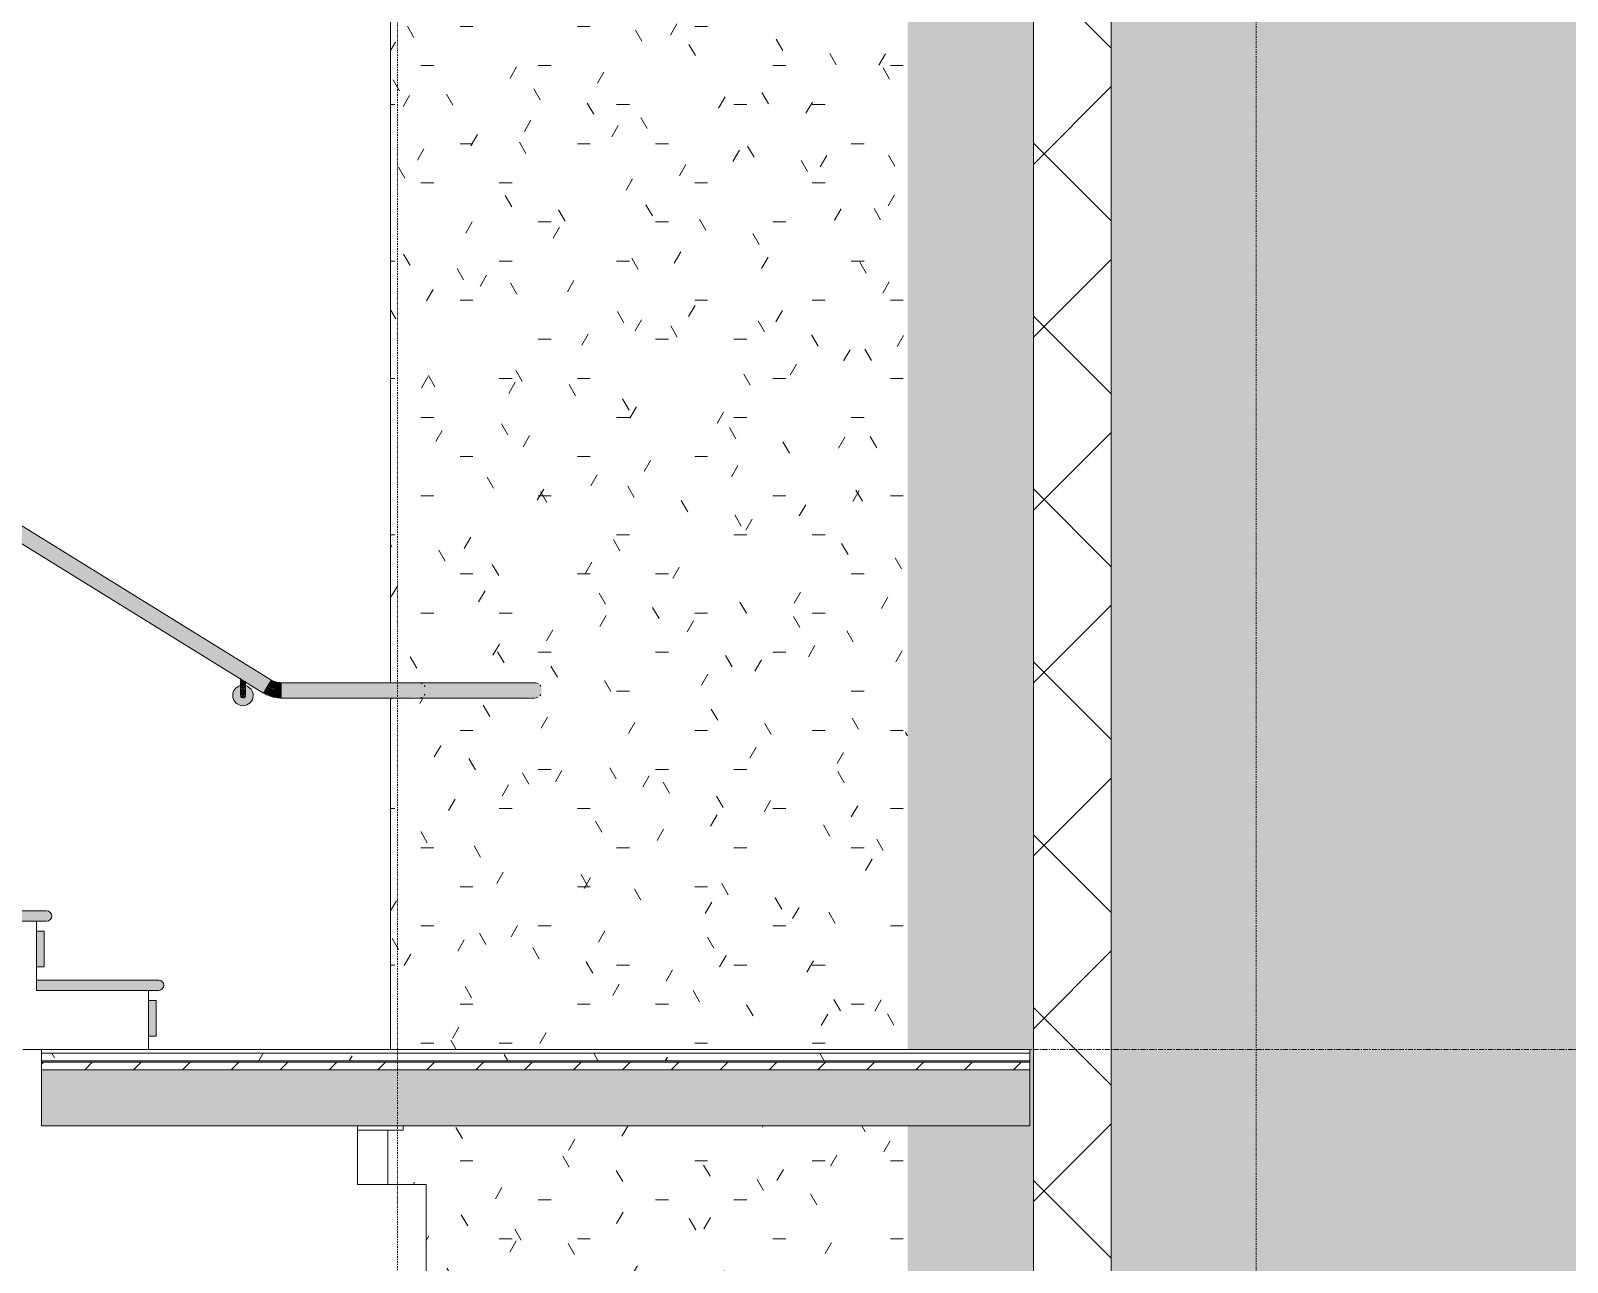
# Model space of a CAD drawing. Header units: inches. Extents: x 9661 to 15313, y -314 to 660.
# Drawn here: x 13434.5 to 13585.3, y -20.9 to 100 of the extents above; entities that cross this region are included whole.
import ezdxf

# ---------------------------------------------------------------- set-up
doc = ezdxf.new("R2010")
doc.units = ezdxf.units.IN
doc.header["$MEASUREMENT"] = 0
doc.linetypes.add('Dash Dot 3_16_', pattern=[0.3125, 0.1875, -0.0625, 0, -0.0625])
doc.linetypes.add('Grid Line 1_2_', pattern=[0.875, 0.5, -0.125, 0.125, -0.125])
for name, color, linetype, lineweight in [('0-3', 55, 'Continuous', 9), ('0-5', 130, 'Continuous', 5), ('A-ANNO-SYMB-1', 150, 'Dash Dot 3_16_', 9), ('A-FLOR-2', 7, 'Continuous', 9), ('A-FLOR-3', 8, 'Continuous', 5), ('A-FLOR-9', 21, 'Continuous', 5), ('A-FLOR-HRAL-1', 55, 'Continuous', 9), ('A-FLOR-HRAL-2', 7, 'Continuous', 9), ('A-FLOR-HRAL-4', 41, 'Continuous', 9), ('A-FLOR-LEVL-1', 51, 'Grid Line 1_2_', 9), ('A-FLOR-MCUT-2', 7, 'Continuous', 9), ('A-FLOR-PATT-1', 45, 'Continuous', 9), ('A-WALL-3', 7, 'Continuous', 9), ('A-WALL-PATT-1', 55, 'Continuous', 9), ('A-WALL-PATT-2', 45, 'Continuous', 9), ('I-WALL-1', 55, 'Continuous', 9), ('S-STRS-2', 55, 'Continuous', 9), ('S-STRS-3', 21, 'Continuous', 5), ('S-STRS-4', 7, 'Continuous', 9)]:
    doc.layers.add(name, color=color, linetype=linetype, lineweight=lineweight)
pattern_1 = [(0, (-3012.324, 138.832), (15.36, 3.84), [1.267, -10.253, 1.267, -10.253, -61.44]), (0, (-3012.324, 138.832), (15.36, 3.84), [-23.04, 1.267, -21.773, 1.267, -10.253, -26.88]), (0, (-3012.324, 138.832), (15.36, 3.84), [-57.6, 1.267, -6.413, 1.267, -17.933]), (120, (-3006.564, 140.752), (-11.005538, 11.38215), [1.267, -10.253, 1.267, -10.253, -61.44]), (120, (-3006.564, 140.752), (-11.005538, 11.38215), [-23.04, 1.267, -21.773, 1.267, -10.253, -26.88]), (120, (-3006.564, 140.752), (-11.005538, 11.38215), [-57.6, 1.267, -6.413, 1.267, -17.933]), (240, (-3004.644, 148.432), (-4.354462, -15.22215), [1.267, -10.253, 1.267, -10.253, -61.44]), (240, (-3004.644, 148.432), (-4.354462, -15.22215), [-23.04, 1.267, -21.773, 1.267, -10.253, -26.88]), (240, (-3004.644, 148.432), (-4.354462, -15.22215), [-57.6, 1.267, -6.413, 1.267, -17.933])]

# ---------------------------------------------------------------- blocks, each defined once
blk = doc.blocks.new('Railing - Handrail - Bracket-2694455-BUILDING SECTION - NORTH_SOUTH AT ELEVATOR AND COURTYARD - LOOKING EAST')
at = {"layer": 'A-FLOR-HRAL-2'}
h = blk.add_hatch(color=256, dxfattribs=at)
h.paths.add_polyline_path([(-3756.22, 92.32), (-3756.28, 92.27), (-3756.23, 92.31)], flags=0)
h.paths.add_polyline_path([(-3756.47, 90.57), (-3756.21, 90.6), (-3755.97, 90.7), (-3755.76, 90.86), (-3755.6, 91.07), (-3755.5, 91.31), (-3755.47, 91.57), (-3755.5, 91.83), (-3755.6, 92.07), (-3755.76, 92.27), (-3755.97, 92.43), (-3756.22, 92.53), (-3756.22, 91.56), (-3756.3, 91.42), (-3756.52, 91.35), (-3756.71, 91.5), (-3756.72, 91.89), (-3756.73, 92.53), (-3756.97, 92.43), (-3757.18, 92.27), (-3757.34, 92.07), (-3757.44, 91.83), (-3757.47, 91.57), (-3757.44, 91.31), (-3757.34, 91.07), (-3757.18, 90.86), (-3756.97, 90.7), (-3756.73, 90.6)], flags=0)
blk.add_hatch(color=256, dxfattribs=at).paths.add_polyline_path([(-3756.22, 92.32), (-3756.25, 92.94), (-3756.59, 93.17), (-3756.72, 93.21), (-3756.69, 92.32), (-3756.23, 92.32)], flags=0)
h = blk.add_hatch(color=256, dxfattribs=at)
h.paths.add_polyline_path([(-3756.52, 91.35), (-3756.3, 91.42), (-3756.22, 91.57), (-3756.22, 91.68), (-3756.47, 91.43), (-3756.72, 91.68), (-3756.71, 91.5), (-3756.6, 91.42)], flags=0)
h.paths.add_polyline_path([(-3756.47, 91.43), (-3756.22, 91.75), (-3756.26, 92.27), (-3756.41, 92.1), (-3756.69, 92.27), (-3756.72, 92.27), (-3756.7, 91.66), (-3756.52, 91.49)], flags=0)
h.paths.add_polyline_path([(-3756.41, 92.1), (-3756.29, 92.32), (-3756.63, 92.27), (-3756.47, 92.15)], flags=0)
at = {"layer": 'A-FLOR-HRAL-1'}
for p, q in [((-3756.72, 93.27), (-3756.72, 92.32)), ((-3756.22, 92.32), (-3756.22, 92.96))]:
    blk.add_line(p, q, dxfattribs=at)
at = {"layer": 'A-FLOR-HRAL-1', "flags": 128}
for points in [[(-3756.72, 92.32), (-3756.72, 92.29), (-3756.72, 92.26), (-3756.72, 92.23), (-3756.72, 92.2), (-3756.72, 92.17), (-3756.72, 92.14), (-3756.72, 92.11), (-3756.72, 92.08), (-3756.72, 92.05), (-3756.72, 92.03), (-3756.72, 92), (-3756.72, 91.97), (-3756.72, 91.94), (-3756.72, 91.92), (-3756.72, 91.89), (-3756.72, 91.87), (-3756.72, 91.85), (-3756.72, 91.82), (-3756.72, 91.8), (-3756.72, 91.78), (-3756.72, 91.76), (-3756.72, 91.74), (-3756.72, 91.72), (-3756.72, 91.7), (-3756.72, 91.69), (-3756.72, 91.67), (-3756.72, 91.66), (-3756.72, 91.64), (-3756.72, 91.63), (-3756.72, 91.62), (-3756.72, 91.61), (-3756.72, 91.6), (-3756.72, 91.59), (-3756.72, 91.58), (-3756.72, 91.58), (-3756.72, 91.57), (-3756.72, 91.57), (-3756.72, 91.57), (-3756.72, 91.57)], [(-3756.22, 91.57), (-3756.22, 91.57), (-3756.22, 91.57), (-3756.22, 91.57), (-3756.22, 91.58), (-3756.22, 91.58), (-3756.22, 91.59), (-3756.22, 91.6), (-3756.22, 91.61), (-3756.22, 91.62), (-3756.22, 91.63), (-3756.22, 91.64), (-3756.22, 91.65), (-3756.22, 91.67), (-3756.22, 91.68), (-3756.22, 91.7), (-3756.22, 91.72), (-3756.22, 91.73), (-3756.22, 91.75), (-3756.22, 91.77), (-3756.22, 91.79), (-3756.22, 91.82), (-3756.22, 91.84), (-3756.22, 91.86), (-3756.22, 91.89), (-3756.22, 91.91), (-3756.22, 91.94), (-3756.22, 91.96), (-3756.22, 91.99), (-3756.22, 92.02), (-3756.22, 92.05), (-3756.22, 92.07), (-3756.22, 92.1), (-3756.22, 92.13), (-3756.22, 92.16), (-3756.22, 92.19), (-3756.22, 92.22), (-3756.22, 92.25), (-3756.22, 92.28), (-3756.22, 92.31), (-3756.22, 92.32)]]:
    blk.add_lwpolyline(points, dxfattribs=at)
at = {"layer": 'A-FLOR-HRAL-1'}
for radius, start, end in [(1, 105, 180), (1, 360, 75), (1, 180, 360), (0.25, 195, 360)]:
    blk.add_arc((-3756.47, 91.57), radius, start, end, dxfattribs=at)
blk = doc.blocks.new('Railing - Handrail - Bracket-2694453-BUILDING SECTION - NORTH_SOUTH AT ELEVATOR AND COURTYARD - LOOKING EAST')
at = {"layer": 'A-FLOR-HRAL-2'}
h = blk.add_hatch(color=256, dxfattribs=at)
h.paths.add_polyline_path([(-3710.26, 63.91), (-3710.29, 63.91), (-3710.27, 63.9)], flags=0)
h.paths.add_polyline_path([(-3710.51, 62.16), (-3710.25, 62.19), (-3710.01, 62.29), (-3709.8, 62.45), (-3709.65, 62.66), (-3709.55, 62.9), (-3709.51, 63.16), (-3709.55, 63.42), (-3709.65, 63.66), (-3709.8, 63.86), (-3710.01, 64.02), (-3710.26, 64.12), (-3710.3, 63.09), (-3710.34, 63.01), (-3710.58, 62.95), (-3710.75, 63.09), (-3710.76, 63.48), (-3710.77, 64.12), (-3711.01, 64.02), (-3711.22, 63.86), (-3711.38, 63.66), (-3711.48, 63.42), (-3711.51, 63.16), (-3711.48, 62.9), (-3711.38, 62.66), (-3711.22, 62.45), (-3711.01, 62.29), (-3710.77, 62.19)], flags=0)
blk.add_hatch(color=256, dxfattribs=at).paths.add_polyline_path([(-3710.27, 63.91), (-3710.26, 63.91), (-3710.29, 64.53), (-3710.64, 64.76), (-3710.76, 64.77), (-3710.73, 63.91), (-3710.29, 63.91)], flags=0)
h = blk.add_hatch(color=256, dxfattribs=at)
h.paths.add_polyline_path([(-3710.56, 62.94), (-3710.34, 63.01), (-3710.26, 63.16), (-3710.26, 63.27), (-3710.51, 63.02), (-3710.76, 63.27), (-3710.75, 63.09), (-3710.58, 62.95)], flags=0)
h.paths.add_polyline_path([(-3710.51, 63.02), (-3710.26, 63.34), (-3710.29, 63.87), (-3710.45, 63.69), (-3710.73, 63.86), (-3710.76, 63.91), (-3710.74, 63.24), (-3710.56, 63.07)], flags=0)
h.paths.add_polyline_path([(-3710.45, 63.69), (-3710.33, 63.91), (-3710.69, 63.88), (-3710.51, 63.74)], flags=0)
at = {"layer": 'A-FLOR-HRAL-1'}
for p, q in [((-3710.76, 64.86), (-3710.76, 63.91)), ((-3710.26, 63.91), (-3710.26, 64.55))]:
    blk.add_line(p, q, dxfattribs=at)
at = {"layer": 'A-FLOR-HRAL-1', "flags": 128}
for points in [[(-3710.76, 63.91), (-3710.76, 63.88), (-3710.76, 63.85), (-3710.76, 63.82), (-3710.76, 63.79), (-3710.76, 63.76), (-3710.76, 63.73), (-3710.76, 63.7), (-3710.76, 63.67), (-3710.76, 63.64), (-3710.76, 63.61), (-3710.76, 63.59), (-3710.76, 63.56), (-3710.76, 63.53), (-3710.76, 63.51), (-3710.76, 63.48), (-3710.76, 63.46), (-3710.76, 63.44), (-3710.76, 63.41), (-3710.76, 63.39), (-3710.76, 63.37), (-3710.76, 63.35), (-3710.76, 63.33), (-3710.76, 63.31), (-3710.76, 63.29), (-3710.76, 63.28), (-3710.76, 63.26), (-3710.76, 63.25), (-3710.76, 63.23), (-3710.76, 63.22), (-3710.76, 63.21), (-3710.76, 63.2), (-3710.76, 63.19), (-3710.76, 63.18), (-3710.76, 63.17), (-3710.76, 63.17), (-3710.76, 63.16), (-3710.76, 63.16), (-3710.76, 63.16), (-3710.76, 63.16)], [(-3710.26, 63.16), (-3710.26, 63.16), (-3710.26, 63.16), (-3710.26, 63.16), (-3710.26, 63.17), (-3710.26, 63.17), (-3710.26, 63.18), (-3710.26, 63.19), (-3710.26, 63.19), (-3710.26, 63.2), (-3710.26, 63.22), (-3710.26, 63.23), (-3710.26, 63.24), (-3710.26, 63.26), (-3710.26, 63.27), (-3710.26, 63.29), (-3710.26, 63.31), (-3710.26, 63.32), (-3710.26, 63.34), (-3710.26, 63.36), (-3710.26, 63.38), (-3710.26, 63.41), (-3710.26, 63.43), (-3710.26, 63.45), (-3710.26, 63.48), (-3710.26, 63.5), (-3710.26, 63.53), (-3710.26, 63.55), (-3710.26, 63.58), (-3710.26, 63.61), (-3710.26, 63.64), (-3710.26, 63.66), (-3710.26, 63.69), (-3710.26, 63.72), (-3710.26, 63.75), (-3710.26, 63.78), (-3710.26, 63.81), (-3710.26, 63.84), (-3710.26, 63.87), (-3710.26, 63.9), (-3710.26, 63.91)]]:
    blk.add_lwpolyline(points, dxfattribs=at)
at = {"layer": 'A-FLOR-HRAL-1'}
for radius, start, end in [(1, 105, 180), (1, 360, 75), (1, 180, 360), (0.25, 195, 360)]:
    blk.add_arc((-3710.51, 63.16), radius, start, end, dxfattribs=at)
blk = doc.blocks.new('Railing - Handrail - Bracket-2694451-BUILDING SECTION - NORTH_SOUTH AT ELEVATOR AND COURTYARD - LOOKING EAST')
at = {"layer": 'A-FLOR-HRAL-2'}
blk.add_hatch(color=256, dxfattribs=at).paths.add_polyline_path([(-3664.73, 35.5), (-3664.3, 35.5), (-3664.34, 36.12), (-3664.68, 36.35), (-3664.8, 36.39), (-3664.77, 35.5)], flags=0)
h = blk.add_hatch(color=256, dxfattribs=at)
h.paths.add_polyline_path([(-3664.3, 35.5), (-3664.34, 35.5), (-3664.3, 35.5)], flags=0)
h.paths.add_polyline_path([(-3664.55, 33.75), (-3664.29, 33.78), (-3664.05, 33.88), (-3663.85, 34.04), (-3663.69, 34.25), (-3663.59, 34.49), (-3663.55, 34.75), (-3663.63, 35.11), (-3663.76, 35.34), (-3663.9, 35.5), (-3664.17, 35.66), (-3664.3, 35.71), (-3664.34, 34.68), (-3664.39, 34.6), (-3664.6, 34.53), (-3664.79, 34.68), (-3664.8, 35.07), (-3664.81, 35.71), (-3665.05, 35.61), (-3665.35, 35.34), (-3665.48, 35.11), (-3665.52, 35.01), (-3665.55, 34.75), (-3665.52, 34.49), (-3665.42, 34.25), (-3665.26, 34.04), (-3665.05, 33.88), (-3664.81, 33.78)], flags=0)
h = blk.add_hatch(color=256, dxfattribs=at)
h.paths.add_polyline_path([(-3664.6, 34.53), (-3664.39, 34.6), (-3664.3, 34.75), (-3664.3, 34.86), (-3664.55, 34.61), (-3664.8, 34.86), (-3664.79, 34.68), (-3664.69, 34.59)], flags=0)
h.paths.add_polyline_path([(-3664.55, 34.61), (-3664.3, 34.93), (-3664.34, 35.46), (-3664.49, 35.28), (-3664.77, 35.45), (-3664.8, 35.5), (-3664.78, 34.83), (-3664.6, 34.66)], flags=0)
h.paths.add_polyline_path([(-3664.49, 35.28), (-3664.38, 35.5), (-3664.73, 35.47), (-3664.55, 35.33)], flags=0)
at = {"layer": 'A-FLOR-HRAL-1'}
for p, q in [((-3664.8, 36.44), (-3664.8, 35.5)), ((-3664.3, 35.5), (-3664.3, 36.14))]:
    blk.add_line(p, q, dxfattribs=at)
at = {"layer": 'A-FLOR-HRAL-1', "flags": 128}
for points in [[(-3664.8, 35.5), (-3664.8, 35.47), (-3664.8, 35.44), (-3664.8, 35.41), (-3664.8, 35.38), (-3664.8, 35.35), (-3664.8, 35.32), (-3664.8, 35.29), (-3664.8, 35.26), (-3664.8, 35.23), (-3664.8, 35.2), (-3664.8, 35.18), (-3664.8, 35.15), (-3664.8, 35.12), (-3664.8, 35.1), (-3664.8, 35.07), (-3664.8, 35.05), (-3664.8, 35.02), (-3664.8, 35), (-3664.8, 34.98), (-3664.8, 34.96), (-3664.8, 34.94), (-3664.8, 34.92), (-3664.8, 34.9), (-3664.8, 34.88), (-3664.8, 34.87), (-3664.8, 34.85), (-3664.8, 34.83), (-3664.8, 34.82), (-3664.8, 34.81), (-3664.8, 34.8), (-3664.8, 34.79), (-3664.8, 34.78), (-3664.8, 34.77), (-3664.8, 34.76), (-3664.8, 34.76), (-3664.8, 34.75), (-3664.8, 34.75), (-3664.8, 34.75), (-3664.8, 34.75)], [(-3664.3, 34.75), (-3664.3, 34.75), (-3664.3, 34.75), (-3664.3, 34.75), (-3664.3, 34.76), (-3664.3, 34.76), (-3664.3, 34.77), (-3664.3, 34.78), (-3664.3, 34.78), (-3664.3, 34.79), (-3664.3, 34.81), (-3664.3, 34.82), (-3664.3, 34.83), (-3664.3, 34.85), (-3664.3, 34.86), (-3664.3, 34.88), (-3664.3, 34.89), (-3664.3, 34.91), (-3664.3, 34.93), (-3664.3, 34.95), (-3664.3, 34.97), (-3664.3, 35), (-3664.3, 35.02), (-3664.3, 35.04), (-3664.3, 35.07), (-3664.3, 35.09), (-3664.3, 35.12), (-3664.3, 35.14), (-3664.3, 35.17), (-3664.3, 35.2), (-3664.3, 35.22), (-3664.3, 35.25), (-3664.3, 35.28), (-3664.3, 35.31), (-3664.3, 35.34), (-3664.3, 35.37), (-3664.3, 35.4), (-3664.3, 35.43), (-3664.3, 35.46), (-3664.3, 35.49), (-3664.3, 35.5)]]:
    blk.add_lwpolyline(points, dxfattribs=at)
at = {"layer": 'A-FLOR-HRAL-1'}
for radius, start, end in [(1, 105, 180), (1, 180, 360), (0.25, 195, 360), (1, 360, 75)]:
    blk.add_arc((-3664.55, 34.75), radius, start, end, dxfattribs=at)
blk = doc.blocks.new('Railing - Railing-2687275-BUILDING SECTION - NORTH_SOUTH AT ELEVATOR AND COURTYARD - LOOKING EAST')
for name in ['Railing - Handrail - Bracket-2694455-BUILDING SECTION - NORTH_SOUTH AT ELEVATOR AND COURTYARD - LOOKING EAST', 'Railing - Handrail - Bracket-2694453-BUILDING SECTION - NORTH_SOUTH AT ELEVATOR AND COURTYARD - LOOKING EAST', 'Railing - Handrail - Bracket-2694451-BUILDING SECTION - NORTH_SOUTH AT ELEVATOR AND COURTYARD - LOOKING EAST']:
    blk.add_blockref(name, (0, 0))
blk = doc.blocks.new('Top Rail Type - Top Rail_Internal_-2687276-BUILDING SECTION - NORTH_SOUTH AT ELEVATOR AND COURTYARD - LOOKING EAST')
at = {"layer": 'A-FLOR-HRAL-4'}
for points in [[(-3662.6, 35.02), (-3662.2, 35.66), (-3771.23, 103.06), (-3771.62, 102.42), (-3756.59, 93.17), (-3756.4, 93.07), (-3756.16, 92.86), (-3710.64, 64.76), (-3710.45, 64.66), (-3710.24, 64.48), (-3664.68, 36.35), (-3664.45, 36.21), (-3664.14, 35.98), (-3662.63, 35.04)], [(-3662.2, 35.66), (-3661.82, 36.31), (-3770.85, 103.68), (-3771.23, 103.06), (-3662.47, 35.83)], [(-3660.76, 35.25), (-3660.76, 36), (-3661.37, 36.11), (-3661.82, 36.28), (-3662.2, 35.66), (-3661.42, 35.34), (-3661.18, 35.31)], [(-3660.76, 34.5), (-3660.76, 35.25), (-3661.53, 35.36), (-3662.2, 35.66), (-3662.58, 35.02), (-3661.63, 34.63), (-3660.93, 34.53)], [(-3650.81, 35.25), (-3649.32, 35.25), (-3649.32, 36), (-3660.76, 35.97), (-3660.76, 35.25), (-3650.81, 35.25)], [(-3650.94, 34.5), (-3649.32, 34.53), (-3649.32, 35.25), (-3660.76, 35.25), (-3660.76, 34.5), (-3650.94, 34.5)], [(-3646.7, 35.25), (-3646.57, 35.25), (-3646.65, 35.58), (-3646.7, 35.64), (-3646.78, 35.74), (-3646.84, 35.82), (-3646.95, 35.9), (-3647.38, 35.98), (-3648.38, 35.98), (-3649.32, 35.97), (-3649.32, 35.25), (-3646.78, 35.25)]]:
    blk.add_hatch(color=256, dxfattribs=at).paths.add_polyline_path(points, flags=0)
h = blk.add_hatch(color=256, dxfattribs=at)
h.paths.add_polyline_path([(-3649.32, 34.5), (-3646.95, 34.6), (-3646.78, 34.77), (-3646.74, 34.84), (-3646.67, 34.88), (-3646.58, 35.2), (-3646.6, 35.25), (-3649.32, 35.24), (-3649.32, 34.5)], flags=0)
h.paths.add_polyline_path([(-3648.3, 34.5), (-3648.58, 34.51), (-3648.38, 34.5)], flags=0)
at = {"layer": 'A-FLOR-HRAL-1'}
for p, q in [((-3661.81, 36.3), (-3770.84, 103.7)), ((-3771.63, 102.43), (-3662.6, 35.02)), ((-3649.32, 36), (-3660.76, 36)), ((-3660.76, 34.5), (-3649.32, 34.5))]:
    blk.add_line(p, q, dxfattribs=at)
at = {"layer": 'A-FLOR-HRAL-1', "flags": 128}
for points in [[(-3660.76, 36), (-3660.84, 36), (-3660.92, 36.01), (-3660.99, 36.01), (-3661.07, 36.03), (-3661.15, 36.04), (-3661.23, 36.06), (-3661.31, 36.08), (-3661.38, 36.1), (-3661.46, 36.13), (-3661.53, 36.16), (-3661.61, 36.19), (-3661.68, 36.23), (-3661.75, 36.26), (-3661.81, 36.3)], [(-3662.6, 35.02), (-3662.48, 34.95), (-3662.35, 34.89), (-3662.23, 34.82), (-3662.1, 34.77), (-3661.97, 34.72), (-3661.84, 34.67), (-3661.7, 34.63), (-3661.57, 34.6), (-3661.43, 34.57), (-3661.29, 34.54), (-3661.15, 34.52), (-3661.01, 34.51), (-3660.87, 34.5), (-3660.76, 34.5)], [(-3647.32, 36), (-3647.33, 36), (-3647.33, 36), (-3647.34, 36), (-3647.35, 36), (-3647.36, 36), (-3647.38, 36), (-3647.4, 36), (-3647.43, 36), (-3647.45, 36), (-3647.48, 36), (-3647.51, 36), (-3647.55, 36), (-3647.59, 36), (-3647.63, 36), (-3647.67, 36), (-3647.72, 36), (-3647.77, 36), (-3647.82, 36), (-3647.87, 36), (-3647.93, 36), (-3647.99, 36), (-3648.05, 36), (-3648.11, 36), (-3648.18, 36), (-3648.24, 36), (-3648.31, 36), (-3648.38, 36), (-3648.45, 36), (-3648.53, 36), (-3648.6, 36), (-3648.67, 36), (-3648.75, 36), (-3648.83, 36), (-3648.91, 36), (-3648.98, 36), (-3649.06, 36), (-3649.14, 36), (-3649.22, 36), (-3649.3, 36), (-3649.32, 36)], [(-3649.32, 34.5), (-3649.24, 34.5), (-3649.16, 34.5), (-3649.08, 34.5), (-3649.01, 34.5), (-3648.93, 34.5), (-3648.85, 34.5), (-3648.77, 34.5), (-3648.69, 34.5), (-3648.62, 34.5), (-3648.54, 34.5), (-3648.47, 34.5), (-3648.4, 34.5), (-3648.33, 34.5), (-3648.26, 34.5), (-3648.19, 34.5), (-3648.13, 34.5), (-3648.07, 34.5), (-3648, 34.5), (-3647.95, 34.5), (-3647.89, 34.5), (-3647.83, 34.5), (-3647.78, 34.5), (-3647.73, 34.5), (-3647.69, 34.5), (-3647.64, 34.5), (-3647.6, 34.5), (-3647.56, 34.5), (-3647.52, 34.5), (-3647.49, 34.5), (-3647.46, 34.5), (-3647.43, 34.5), (-3647.41, 34.5), (-3647.39, 34.5), (-3647.37, 34.5), (-3647.35, 34.5), (-3647.34, 34.5), (-3647.33, 34.5), (-3647.33, 34.5), (-3647.32, 34.5), (-3647.32, 34.5)]]:
    blk.add_lwpolyline(points, dxfattribs=at)
blk = doc.blocks.new('Top Rail Type - Top Rail_Internal_-2659697-BUILDING SECTION - NORTH_SOUTH AT ELEVATOR AND COURTYARD - LOOKING EAST')
at = {"layer": 'A-FLOR-HRAL-4'}
for points in [[(-3648.38, 35.98), (-3649.04, 36), (-3648.44, 35.98)], [(-3650.03, 34.45), (-3650.03, 34.5), (-3650.06, 34.5)], [(-3647.98, 34.5), (-3648.07, 34.51), (-3648.01, 34.5)]]:
    blk.add_hatch(color=256, dxfattribs=at).paths.add_polyline_path(points, flags=0)
h = blk.add_hatch(color=256, dxfattribs=at)
h.paths.add_polyline_path([(-3647.32, 34.5), (-3646.99, 34.58), (-3647.24, 34.51), (-3647.33, 34.5)], flags=0)
h.paths.add_polyline_path([(-3646.95, 35.9), (-3647.28, 35.99), (-3647.06, 35.93)], flags=0)
h = blk.add_hatch(color=256, dxfattribs=at)
h.paths.add_polyline_path([(-3772.71, -42.64), (-3771.32, -41.74), (-3771.32, -40.89), (-3773.11, -42.01), (-3772.73, -42.62)], flags=0)
h.paths.add_polyline_path([(-3650.07, 34.39), (-3650.03, 34.45), (-3650.07, 34.45), (-3650.07, 34.42)], flags=0)
at = {"layer": 'A-FLOR-HRAL-1'}
blk.add_line((-3650.07, 34.39), (-3650.01, 34.42), dxfattribs=at)
at = {"layer": 'A-FLOR-HRAL-1', "flags": 128}
for points in [[(-3649.32, 36), (-3649.24, 36), (-3649.16, 36), (-3649.08, 36), (-3649.01, 36), (-3648.93, 36), (-3648.85, 36), (-3648.77, 36), (-3648.69, 36), (-3648.62, 36), (-3648.54, 36), (-3648.47, 36), (-3648.4, 36), (-3648.33, 36), (-3648.26, 36), (-3648.19, 36), (-3648.13, 36), (-3648.07, 36), (-3648, 36), (-3647.95, 36), (-3647.89, 36), (-3647.83, 36), (-3647.78, 36), (-3647.73, 36), (-3647.69, 36), (-3647.64, 36), (-3647.6, 36), (-3647.56, 36), (-3647.52, 36), (-3647.49, 36), (-3647.46, 36), (-3647.43, 36), (-3647.41, 36)], [(-3650.01, 34.42), (-3650, 34.43), (-3649.98, 34.44), (-3649.96, 34.45), (-3649.94, 34.46), (-3649.92, 34.47), (-3649.91, 34.47), (-3649.89, 34.48), (-3649.87, 34.49), (-3649.85, 34.49), (-3649.83, 34.49), (-3649.81, 34.5), (-3649.79, 34.5), (-3649.77, 34.5), (-3649.75, 34.5)], [(-3647.4, 34.5), (-3647.43, 34.5), (-3647.45, 34.5), (-3647.48, 34.5), (-3647.51, 34.5), (-3647.55, 34.5), (-3647.59, 34.5), (-3647.63, 34.5), (-3647.67, 34.5), (-3647.72, 34.5), (-3647.77, 34.5), (-3647.82, 34.5), (-3647.87, 34.5), (-3647.93, 34.5), (-3647.99, 34.5), (-3648.05, 34.5), (-3648.11, 34.5), (-3648.18, 34.5), (-3648.24, 34.5), (-3648.31, 34.5), (-3648.38, 34.5), (-3648.45, 34.5), (-3648.53, 34.5), (-3648.6, 34.5), (-3648.67, 34.5), (-3648.75, 34.5), (-3648.83, 34.5), (-3648.91, 34.5), (-3648.98, 34.5), (-3649.06, 34.5), (-3649.14, 34.5), (-3649.22, 34.5), (-3649.3, 34.5)]]:
    blk.add_lwpolyline(points, dxfattribs=at)
at = {"layer": 'A-FLOR-HRAL-1'}
for start, end in [(60, 98.8363), (30, 43.377), (316.623, 330), (261.0918, 300)]:
    blk.add_arc((-3647.32, 35.25), 0.75, start, end, dxfattribs=at)
blk = doc.blocks.new('Top Rail Type - Top Rail_Internal_-2658777-BUILDING SECTION - NORTH_SOUTH AT ELEVATOR AND COURTYARD - LOOKING EAST')
at = {"layer": 'A-FLOR-HRAL-4'}
for points in [[(-3637.95, 34.5), (-3637.95, 35.25), (-3646.57, 35.25), (-3646.62, 35), (-3646.76, 34.76), (-3646.86, 34.67), (-3647.06, 34.55), (-3647.24, 34.51), (-3647.06, 34.5), (-3640.5, 34.5)], [(-3640.5, 35.25), (-3637.95, 35.25), (-3637.95, 36), (-3647.09, 35.96), (-3646.84, 35.82), (-3646.7, 35.66), (-3646.62, 35.5), (-3646.59, 35.39), (-3646.57, 35.25), (-3644.69, 35.25)], [(-3636.9, 35.25), (-3635.2, 35.25), (-3635.29, 35.6), (-3635.33, 35.64), (-3635.39, 35.68), (-3635.47, 35.82), (-3635.57, 35.9), (-3636, 35.98), (-3637, 35.98), (-3637.95, 35.96), (-3637.95, 35.25), (-3637.27, 35.25)]]:
    blk.add_hatch(color=256, dxfattribs=at).paths.add_polyline_path(points, flags=0)
h = blk.add_hatch(color=256, dxfattribs=at)
h.paths.add_polyline_path([(-3637.95, 34.5), (-3635.57, 34.6), (-3635.42, 34.72), (-3635.39, 34.82), (-3635.29, 34.9), (-3635.22, 35.12), (-3635.22, 35.25), (-3637.95, 35.25), (-3637.95, 34.51)], flags=0)
h.paths.add_polyline_path([(-3636.92, 34.5), (-3637.21, 34.51), (-3637, 34.5)], flags=0)
at = {"layer": 'A-FLOR-HRAL-1'}
for p, q in [((-3637.95, 36), (-3649.32, 36)), ((-3649.32, 34.5), (-3637.95, 34.5))]:
    blk.add_line(p, q, dxfattribs=at)
at = {"layer": 'A-FLOR-HRAL-1', "flags": 128}
for points in [[(-3635.95, 36), (-3635.95, 36), (-3635.96, 36), (-3635.96, 36), (-3635.97, 36), (-3635.99, 36), (-3636.01, 36), (-3636.03, 36), (-3636.05, 36), (-3636.08, 36), (-3636.11, 36), (-3636.14, 36), (-3636.17, 36), (-3636.21, 36), (-3636.25, 36), (-3636.3, 36), (-3636.34, 36), (-3636.39, 36), (-3636.45, 36), (-3636.5, 36), (-3636.56, 36), (-3636.61, 36), (-3636.67, 36), (-3636.74, 36), (-3636.8, 36), (-3636.87, 36), (-3636.94, 36), (-3637.01, 36), (-3637.08, 36), (-3637.15, 36), (-3637.22, 36), (-3637.3, 36), (-3637.38, 36), (-3637.45, 36), (-3637.53, 36), (-3637.61, 36), (-3637.69, 36), (-3637.77, 36), (-3637.85, 36), (-3637.93, 36), (-3637.95, 36)], [(-3650.01, 34.42), (-3650, 34.43), (-3649.98, 34.44), (-3649.96, 34.45), (-3649.94, 34.46), (-3649.92, 34.47), (-3649.91, 34.47), (-3649.89, 34.48), (-3649.87, 34.49), (-3649.85, 34.49), (-3649.83, 34.49), (-3649.81, 34.5), (-3649.79, 34.5), (-3649.77, 34.5), (-3649.75, 34.5)], [(-3637.95, 34.5), (-3637.87, 34.5), (-3637.79, 34.5), (-3637.71, 34.5), (-3637.63, 34.5), (-3637.55, 34.5), (-3637.47, 34.5), (-3637.4, 34.5), (-3637.32, 34.5), (-3637.24, 34.5), (-3637.17, 34.5), (-3637.1, 34.5), (-3637.03, 34.5), (-3636.95, 34.5), (-3636.89, 34.5), (-3636.82, 34.5), (-3636.75, 34.5), (-3636.69, 34.5), (-3636.63, 34.5), (-3636.57, 34.5), (-3636.51, 34.5), (-3636.46, 34.5), (-3636.41, 34.5), (-3636.36, 34.5), (-3636.31, 34.5), (-3636.27, 34.5), (-3636.22, 34.5), (-3636.18, 34.5), (-3636.15, 34.5), (-3636.12, 34.5), (-3636.08, 34.5), (-3636.06, 34.5), (-3636.03, 34.5), (-3636.01, 34.5), (-3635.99, 34.5), (-3635.98, 34.5), (-3635.97, 34.5), (-3635.96, 34.5), (-3635.95, 34.5), (-3635.95, 34.5), (-3635.95, 34.5)]]:
    blk.add_lwpolyline(points, dxfattribs=at)
at = {"layer": 'A-FLOR-HRAL-1'}
for start, end in [(60, 98.8363), (30, 45), (315, 330), (261.0918, 300)]:
    blk.add_arc((-3635.95, 35.25), 0.75, start, end, dxfattribs=at)
blk = doc.blocks.new('CTR - 1st Phase -Stairs _ Elevators_rvt-2-BUILDING SECTION - NORTH_SOUTH AT ELEVATOR AND COURTYARD - LOOKING EAST')
at = {"layer": 'A-FLOR-3'}
blk.add_hatch(color=256, dxfattribs=at).paths.add_polyline_path([(-3653.07, -1.25), (-3587.32, -1.25), (-3587.32, -1.13), (-3684.32, -1.13), (-3684.32, -1.25), (-3653.07, -1.25)], flags=0)
at = {"layer": 'A-FLOR-9'}
blk.add_hatch(color=256, dxfattribs=at).paths.add_polyline_path([(-3602.79, -7.5), (-3587.32, -7.5), (-3587.32, -2), (-3684.32, -2), (-3684.32, -7.5), (-3636.31, -7.5)], flags=0)
at = {"layer": 'A-FLOR-PATT-1'}
h = blk.add_hatch(dxfattribs=at)
h.set_pattern_fill('FP_42', color=256, style=0, pattern_type=2)
h.set_pattern_definition(pattern_1)
h.paths.add_polyline_path([(-3650.07, -1.13), (-3587.32, -1.13), (-3587.32, -0.37), (-3684.32, -0.37), (-3684.32, -1.13), (-3653.07, -1.13)], flags=0)
h = blk.add_hatch(dxfattribs=at)
h.set_pattern_fill('FP_40', color=256, style=0, pattern_type=2)
h.set_pattern_definition([(0, (-3012.324, 138.832), (0, 4.798), []), (315, (-3012.324, 138.832), (4.798427, 0), [6.786, -6.786]), (45, (-3012.324, 138.832), (4.798427, 0), [6.786, -6.786])])
h.paths.add_polyline_path([(-3653.07, -2), (-3587.32, -2), (-3587.32, -1.25), (-3684.32, -1.25), (-3684.32, -2), (-3653.07, -2)], flags=0)
at = {"layer": 'S-STRS-3'}
for points in [[(-3695.82, 12.6), (-3683.82, 12.6), (-3683.57, 12.67), (-3683.47, 12.75), (-3683.34, 12.97), (-3683.34, 13.23), (-3683.47, 13.45), (-3683.57, 13.53), (-3683.82, 13.6), (-3695.82, 13.6)], [(-3684.3, 8.1), (-3684.07, 8.1), (-3684.07, 11.6), (-3684.82, 11.6), (-3684.82, 8.1)], [(-3673.82, 5.8), (-3672.82, 5.8), (-3672.57, 5.87), (-3672.47, 5.95), (-3672.34, 6.17), (-3672.34, 6.43), (-3672.47, 6.65), (-3672.57, 6.73), (-3672.82, 6.8), (-3684.82, 6.8), (-3684.82, 5.8)], [(-3673.07, 1.3), (-3673.07, 4.8), (-3673.82, 4.8), (-3673.82, 1.3)]]:
    blk.add_hatch(color=256, dxfattribs=at).paths.add_polyline_path(points, flags=0)
at = {"layer": 'A-FLOR-2'}
for p, q in [((-3684.32, -7.5), (-3684.32, 0)), ((-3587.32, -7.5), (-3587.32, 0)), ((-3684.32, 0), (-3587.32, 0)), ((-3587.32, -7.5), (-3684.32, -7.5))]:
    blk.add_line(p, q, dxfattribs=at)
at = {"layer": 'A-FLOR-MCUT-2'}
for p, q in [((-3587.32, -0.37), (-3684.32, -0.37)), ((-3587.32, -1.13), (-3684.32, -1.13)), ((-3587.32, -1.25), (-3684.32, -1.25)), ((-3587.32, -2), (-3684.32, -2))]:
    blk.add_line(p, q, dxfattribs=at)
at = {"layer": 'I-WALL-1'}
for p, q in [((-3650.07, 36), (-3650.07, 112)), ((-3650.07, 0), (-3650.07, 34.5)), ((-3653.32, -13.25), (-3653.32, -7.5)), ((-3653.32, -13.25), (-3646.57, -13.25)), ((-3646.57, -13.25), (-3646.57, -152))]:
    blk.add_line(p, q, dxfattribs=at)
at = {"layer": 'S-STRS-2'}
for p, q in [((-3684.82, 12.6), (-3684.82, 11.6)), ((-3684.82, 8.1), (-3684.82, 6.8)), ((-3673.82, 5.8), (-3673.82, 4.8)), ((-3684.32, 0), (-3686.14, 0)), ((-3673.82, 1.3), (-3673.82, 0)), ((-3648.82, -7.54), (-3648.82, -7.91)), ((-3653.32, -7.91), (-3650.32, -7.91)), ((-3653.32, -7.91), (-3648.82, -7.91)), ((-3650.32, -7.91), (-3650.32, -13.25))]:
    blk.add_line(p, q, dxfattribs=at)
at = {"layer": 'S-STRS-4'}
for p, q in [((-3695.82, 13.6), (-3683.82, 13.6)), ((-3695.82, 12.6), (-3683.82, 12.6)), ((-3684.07, 11.6), (-3684.82, 11.6)), ((-3684.82, 11.6), (-3684.82, 8.1)), ((-3684.07, 8.1), (-3684.07, 11.6)), ((-3684.07, 8.1), (-3684.82, 8.1)), ((-3684.82, 6.8), (-3672.82, 6.8)), ((-3684.82, 6.8), (-3684.82, 5.8)), ((-3684.82, 5.8), (-3672.82, 5.8)), ((-3673.07, 4.8), (-3673.82, 4.8)), ((-3673.82, 4.8), (-3673.82, 1.3)), ((-3673.07, 1.3), (-3673.07, 4.8)), ((-3673.07, 1.3), (-3673.82, 1.3))]:
    blk.add_line(p, q, dxfattribs=at)
for centre in [(-3683.82, 13.1), (-3672.82, 6.3)]:
    blk.add_arc(centre, 0.5, 270, 90, dxfattribs=at)
at = {"layer": '0-3'}
for name in ['Top Rail Type - Top Rail_Internal_-2687276-BUILDING SECTION - NORTH_SOUTH AT ELEVATOR AND COURTYARD - LOOKING EAST', 'Railing - Railing-2687275-BUILDING SECTION - NORTH_SOUTH AT ELEVATOR AND COURTYARD - LOOKING EAST', 'Top Rail Type - Top Rail_Internal_-2658777-BUILDING SECTION - NORTH_SOUTH AT ELEVATOR AND COURTYARD - LOOKING EAST', 'Top Rail Type - Top Rail_Internal_-2659697-BUILDING SECTION - NORTH_SOUTH AT ELEVATOR AND COURTYARD - LOOKING EAST']:
    blk.add_blockref(name, (0, 0), dxfattribs=at)
blk = doc.blocks.new('CTR - 1st Phase - Structure_rvt-2-BUILDING SECTION - NORTH_SOUTH AT ELEVATOR AND COURTYARD - LOOKING EAST')
at = {"layer": 'A-WALL-PATT-1'}
h = blk.add_hatch(dxfattribs=at)
h.set_pattern_fill('FP_42', color=256, style=0, pattern_type=2)
h.set_pattern_definition(pattern_1)
h.paths.add_polyline_path([(-3818.82, -162), (-3818.82, -162), (-3819.32, -162)], flags=0)
h.paths.add_polyline_path([(-3803.9, -152), (-3771.32, -152), (-3771.32, -89.88), (-3819.32, -89.88), (-3819.32, -152), (-3815.3, -152)], flags=0)
h.paths.add_polyline_path([(-3636.31, -152), (-3599.32, -152), (-3599.32, -7.5), (-3648.82, -7.54), (-3648.82, -7.91), (-3650.32, -7.91), (-3650.32, -13.25), (-3646.57, -13.25), (-3646.57, -152)], flags=0)
h.paths.add_polyline_path([(-3774.35, -47.28), (-3774.26, -47.23), (-3774.31, -47.23), (-3774.32, -47.25)], flags=0)
h.paths.add_polyline_path([(-3784.64, -40.02), (-3784.64, -40), (-3784.44, -40.01)], flags=0)
h.paths.add_polyline_path([(-3819.32, -76), (-3771.32, -76), (-3771.32, -48.41), (-3773.84, -48.38), (-3774.18, -48.23), (-3774.24, -48.16), (-3774.26, -48.09), (-3774.36, -48), (-3774.43, -47.81), (-3774.43, -47.53), (-3774.36, -47.32), (-3774.4, -47.32), (-3774.43, -47.18), (-3774.45, -44.91), (-3774.42, -42.92), (-3774.35, -42.46), (-3774.26, -42.25), (-3774.13, -42.01), (-3773.82, -41.63), (-3773.67, -41.5), (-3785.84, -41.47), (-3786.18, -41.32), (-3786.24, -41.25), (-3786.26, -41.18), (-3786.36, -41.09), (-3786.43, -40.9), (-3786.43, -40.58), (-3786.36, -40.4), (-3786.32, -40.36), (-3786.26, -40.32), (-3786.18, -40.18), (-3785.98, -40.08), (-3785.64, -40.02), (-3784.64, -40.02), (-3782.95, -40), (-3771.67, -39.98), (-3771.32, -39.9), (-3771.32, 54.13), (-3819.32, 54.13), (-3819.32, -47.32)], flags=0)
h.paths.add_polyline_path([(-3772.64, -46.93), (-3771.32, -46.91), (-3771.32, -41.77), (-3772.95, -42.84), (-3772.97, -43.07), (-3772.95, -43.07), (-3772.95, -46.92), (-3772.72, -46.92)], flags=0)
h.paths.add_polyline_path([(-3772.64, -46.93), (-3772.64, -46.91), (-3772.47, -46.92)], flags=0)
h.paths.add_polyline_path([(-3772.96, -43.07), (-3772.95, -42.92), (-3772.93, -42.95), (-3772.95, -43.02)], flags=0)
h.paths.add_polyline_path([(-3637, 34.52), (-3637, 34.5), (-3637.21, 34.51)], flags=0)
h.paths.add_polyline_path([(-3636.31, 0), (-3599.32, 0), (-3599.32, 120), (-3653.07, 120), (-3653.07, 112), (-3650.07, 112), (-3650.07, 36), (-3635.84, 35.98), (-3635.47, 35.82), (-3635.42, 35.78), (-3635.39, 35.68), (-3635.29, 35.6), (-3635.22, 35.38), (-3635.22, 35.12), (-3635.29, 34.9), (-3635.33, 34.86), (-3635.39, 34.82), (-3635.47, 34.68), (-3635.57, 34.6), (-3636, 34.52), (-3637, 34.52), (-3640.5, 34.5), (-3649.93, 34.47), (-3650.07, 34.39), (-3650.07, 34.39), (-3650.07, 0)], flags=0)
h.paths.add_polyline_path([(-3784.64, 103.98), (-3784.64, 104), (-3784.44, 103.99)], flags=0)
h.paths.add_polyline_path([(-3771.57, 68), (-3771.32, 68), (-3771.34, 102.25), (-3771.8, 102.5), (-3778.76, 102.5), (-3785.84, 102.53), (-3786.18, 102.68), (-3786.24, 102.75), (-3786.26, 102.82), (-3786.36, 102.91), (-3786.43, 103.1), (-3786.43, 103.42), (-3786.39, 103.53), (-3786.28, 103.66), (-3786.26, 103.68), (-3786.18, 103.82), (-3785.98, 103.92), (-3785.64, 103.98), (-3784.64, 103.98), (-3782.95, 104), (-3771.68, 104.02), (-3771.32, 104.09), (-3771.32, 118.5), (-3819.32, 118.5), (-3819.32, 68), (-3771.69, 68)], flags=0)
h = blk.add_hatch(dxfattribs=at)
h.set_pattern_fill('FP_42', color=256, style=0, pattern_type=2)
h.set_pattern_definition(pattern_1)
h.paths.add_polyline_path([(-3588.07, -212), (-3587.32, -212), (-3587.32, -162), (-3587.82, -162), (-3587.82, -168), (-3588.07, -168), (-3588.07, -209.25)], flags=0)
h.paths.add_polyline_path([(-3495.32, -212), (-3495.32, 120), (-3579.32, 120), (-3579.32, -212), (-3535.75, -212)], flags=0)
h.paths.add_polyline_path([(-3489.32, -158), (-3489.32, -56), (-3489.7, -56), (-3489.7, -158)], flags=0)
h.paths.add_polyline_path([(-3439.75, -152), (-3439.75, -151.75), (-3433.32, -151.75), (-3433.32, -21), (-3439.75, -21), (-3439.75, -15), (-3469.32, -15), (-3469.32, -38.21), (-3470.11, -39), (-3485.7, -39), (-3485.7, -39.5), (-3473.32, -39.5), (-3473.32, -152), (-3440.81, -152)], flags=0)
h.paths.add_polyline_path([(-3587.32, -152), (-3586.95, -152), (-3586.95, 120), (-3599.32, 120), (-3599.32, 0), (-3587.32, 0), (-3587.32, -7.5), (-3599.32, -7.5), (-3599.32, -152)], flags=0)
at = {"layer": 'A-WALL-PATT-2'}
h = blk.add_hatch(dxfattribs=at)
h.set_pattern_fill('FP_78', color=256, style=0, pattern_type=2)
h.set_pattern_definition([(45, (-3012.324, 138.832), (-8.48528, 8.48528), []), (135, (-3012.324, 138.832), (-8.48528, -8.48528), [])])
h.paths.add_polyline_path([(-3584.47, -152), (-3579.32, -152), (-3579.32, 432), (-3586.95, 432), (-3586.95, -152)], flags=0)
h.paths.add_polyline_path([(-3583.13, 448), (-3579.32, 448), (-3579.32, 456), (-3586.95, 456), (-3586.95, 448), (-3586.03, 448)], flags=0)
at = {"layer": 'A-WALL-3'}
for p, q in [((-3586.95, -152), (-3586.95, 432)), ((-3579.32, -152), (-3579.32, 432))]:
    blk.add_line(p, q, dxfattribs=at)

msp = doc.modelspace()

# ---------------------------------------------------------------- linework, layer by layer
at = {"layer": 'A-ANNO-SYMB-1'}
for p, q in [((13470.49691, 477.45511), (13470.49691, -226.35816)), ((13554.78018, -226.35816), (13554.78018, 477.45511))]:
    msp.add_line(p, q, dxfattribs=at)
at = {"layer": 'A-FLOR-LEVL-1'}
msp.add_line((12951.92718, 0), (15288.94326, 0), dxfattribs=at)

# ---------------------------------------------------------------- block references
at = {"layer": '0-5'}
for name in ['CTR - 1st Phase - Structure_rvt-2-BUILDING SECTION - NORTH_SOUTH AT ELEVATOR AND COURTYARD - LOOKING EAST', 'CTR - 1st Phase -Stairs _ Elevators_rvt-2-BUILDING SECTION - NORTH_SOUTH AT ELEVATOR AND COURTYARD - LOOKING EAST']:
    msp.add_blockref(name, (17119.89164, 0), dxfattribs=at)

doc.saveas('drawing.dxf')
